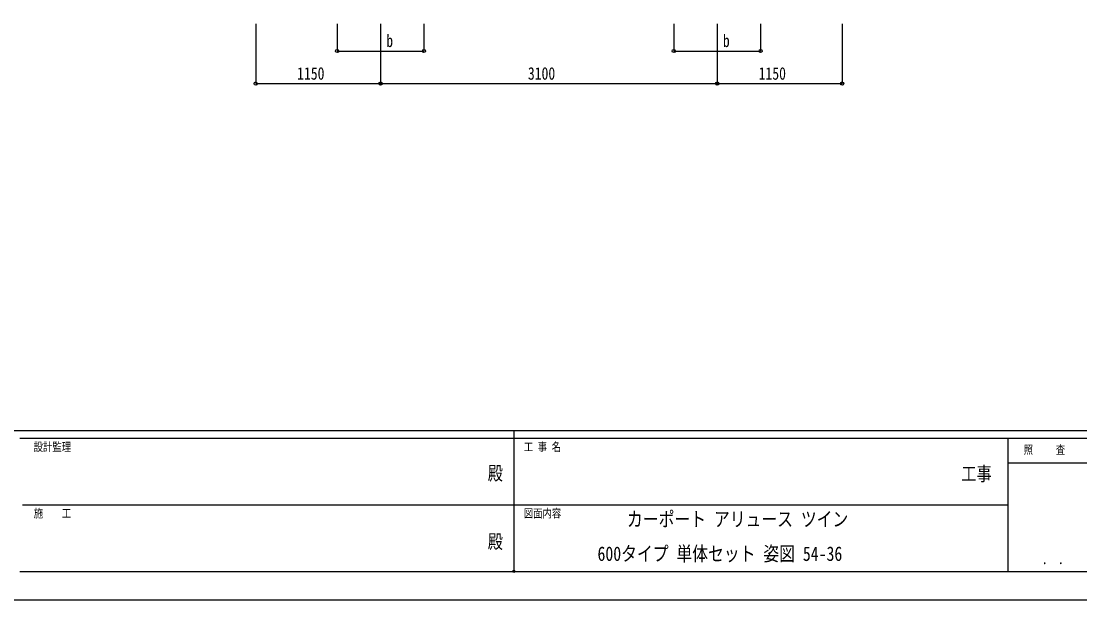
# Model space of a CAD drawing. Units: millimetres, scale not verified. Extents: x -14718 to 14718, y -10395 to 10395.
# Drawn here: x -4554 to 5195, y -10395 to -5062 of the extents above; entities that cross this region are included whole.
import ezdxf
from ezdxf.enums import TextEntityAlignment as Align

# ---------------------------------------------------------------- set-up
doc = ezdxf.new("R2010")
doc.units = ezdxf.units.MM
doc.header["$LTSCALE"] = 40
doc.header["$PDMODE"] = 32
doc.header["$PDSIZE"] = 20
for name, color, linetype in [('0-2_USER1', 3, 'Continuous'), ('0-7_YKK_D', 6, 'Continuous'), ('0-8_YKK_ZWAK', 7, 'Continuous')]:
    doc.layers.add(name, color=color, linetype=linetype)
doc.styles.add('ＭＳ ゴシック', font='')
doc.styles.get('ＭＳ ゴシック').set_extended_font_data('MS Gothic')

msp = doc.modelspace()

# ---------------------------------------------------------------- linework, layer by layer
at = {"layer": '0-7_YKK_D'}
for p, q in [((-2394.74, -5087.5), (-2394.74, -5638.5)), ((-1644.74, -5087.5), (-1644.74, -5338.5)), ((-1244.74, -5087.5), (-1244.74, -5638.5)), ((-1244.74, -5087.5), (-1244.74, -5638.5)), ((-844.74, -5087.5), (-844.74, -5338.5)), ((1455.26, -5087.5), (1455.26, -5338.5)), ((1855.26, -5087.5), (1855.26, -5638.5)), ((1855.26, -5087.5), (1855.26, -5638.5)), ((2255.26, -5087.5), (2255.26, -5338.5)), ((3005.26, -5087.5), (3005.26, -5638.5)), ((-1644.74, -5337.5), (-844.74, -5337.5)), ((1455.26, -5337.5), (2255.26, -5337.5)), ((-2394.74, -5637.5), (-1244.74, -5637.5)), ((-1244.74, -5637.5), (1855.26, -5637.5)), ((1855.26, -5637.5), (3005.26, -5637.5))]:
    msp.add_line(p, q, dxfattribs=at)
for centre in [(-1644.74, -5337.5), (-844.74, -5337.5), (1455.26, -5337.5), (2255.26, -5337.5), (-2394.74, -5637.5), (-1244.74, -5637.5), (-1244.74, -5637.5), (1855.26, -5637.5), (1855.26, -5637.5), (3005.26, -5637.5)]:
    msp.add_circle(centre, 14.88, dxfattribs=at)
at = {"layer": '0-8_YKK_ZWAK'}
for p, q in [((13632.57, -8837.5), (-13667.43, -8837.5)), ((-17.43, -8837.5), (-17.43, -10132.5)), ((-17.43, -8907.5), (-4567.43, -8907.5)), ((4532.57, -8907.5), (-17.43, -8907.5)), ((6947.57, -9135), (4532.57, -9135)), ((-4541.18, -9520), (-17.43, -9520)), ((-17.43, -9520), (4532.57, -9520)), ((-4567.43, -10132.5), (-17.43, -10132.5)), ((-17.43, -10132.5), (4532.57, -10132.5)), ((4532.57, -10132.5), (6947.57, -10132.5))]:
    msp.add_line(p, q, dxfattribs=at)
msp.add_lwpolyline([(-14717.5, -10395), (14717.5, -10395), (14717.5, 10395), (-14717.5, 10395)], close=True, dxfattribs=at)
msp.add_lwpolyline([(6947.57, -8907.5), (4532.57, -8907.5), (4532.57, -10132.5)], dxfattribs=at)
msp.add_point((-17.43, -10132.5), dxfattribs=at)

# ---------------------------------------------------------------- texts
at = {"layer": '0-2_USER1', "style": 'ＭＳ ゴシック', "width": 0.8}
for s, p in [('カーポート アリュース ツイン', (1024.82, -9758)), ('600タイプ 単体セット 姿図 54-36', (753.04, -10076.5))]:
    msp.add_text(s, height=133.4, dxfattribs=at).set_placement(p, align=Align.BOTTOM_LEFT)
at = {"layer": '0-7_YKK_D', "style": 'ＭＳ ゴシック', "width": 0.8}
for s, p in [('b', (-1191.85, -5335.5)), ('b', (1908.15, -5335.5)), ('1150', (-2012.94, -5636.5)), ('3100', (112.06, -5636.5)), ('1150', (2237.06, -5636.5))]:
    msp.add_text(s, height=115.5, dxfattribs=at).set_placement(p, align=Align.BOTTOM_LEFT)
at = {"layer": '0-8_YKK_ZWAK', "style": 'ＭＳ ゴシック', "width": 0.8}
for s, height, p in [('設計監理', 76.98, (-4439.1, -9047.5)), ('工 事 名', 76.98, (74.44, -9047.5)), ('照     査', 76.98, (4677.47, -9073.75)), ('殿', 128.3, (-257.83, -9330.42)), ('工事', 128.3, (4103.17, -9336.13)), ('施\u3000\u3000工', 76.98, (-4439.1, -9660)), ('図面内容', 76.98, (74.44, -9660)), ('殿', 128.3, (-257.83, -9960.42)), ('． ．', 90.71, (4847.5, -10095.23))]:
    msp.add_text(s, height=height, dxfattribs=at).set_placement(p, align=Align.BOTTOM_LEFT)

doc.saveas('drawing.dxf')
